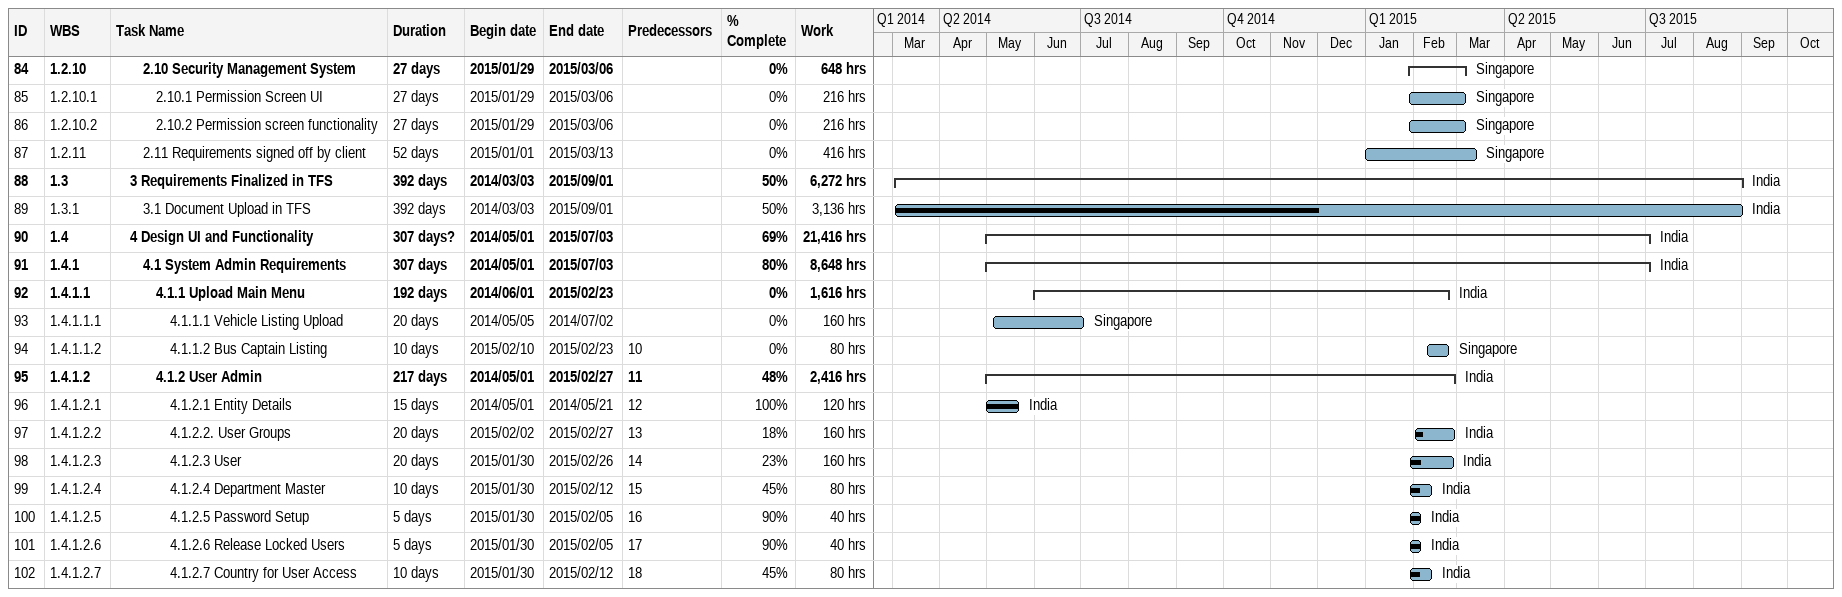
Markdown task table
| ID | WBS | Task | Duration | Start | Finish | Predecessors | Resources | % complete | Work (h) |
|---|---|---|---|---|---|---|---|---|---|
| 84 | 1.2.10 | **2.10 Security Management System** | 27d | 2015-01-29 | 2015-03-06 |  | Singapore | 0 | 648 |
| 85 | 1.2.10.1 | 2.10.1 Permission Screen UI | 27d | 2015-01-29 | 2015-03-06 |  | Singapore | 0 | 216 |
| 86 | 1.2.10.2 | 2.10.2 Permission screen functionality | 27d | 2015-01-29 | 2015-03-06 |  | Singapore | 0 | 216 |
| 87 | 1.2.11 | 2.11 Requirements signed off by client | 52d | 2015-01-01 | 2015-03-13 |  | Singapore | 0 | 416 |
| 88 | 1.3 | **3 Requirements Finalized in TFS** | 392d | 2014-03-03 | 2015-09-01 |  | India | 50 | 6272 |
| 89 | 1.3.1 | 3.1 Document Upload in TFS | 392d | 2014-03-03 | 2015-09-01 |  | India | 50 | 3136 |
| 90 | 1.4 | **4 Design UI and Functionality** | 307d? | 2014-05-01 | 2015-07-03 |  | India | 69 | 21416 |
| 91 | 1.4.1 | **4.1 System Admin Requirements** | 307d | 2014-05-01 | 2015-07-03 |  | India | 80 | 8648 |
| 92 | 1.4.1.1 | **4.1.1 Upload Main Menu** | 192d | 2014-06-01 | 2015-02-23 |  | India | 0 | 1616 |
| 93 | 1.4.1.1.1 | 4.1.1.1 Vehicle Listing Upload | 20d | 2014-05-05 | 2014-07-02 |  | Singapore | 0 | 160 |
| 94 | 1.4.1.1.2 | 4.1.1.2 Bus Captain Listing | 10d | 2015-02-10 | 2015-02-23 | 10 | Singapore | 0 | 80 |
| 95 | 1.4.1.2 | **4.1.2 User Admin** | 217d | 2014-05-01 | 2015-02-27 | 11 | India | 48 | 2416 |
| 96 | 1.4.1.2.1 | 4.1.2.1 Entity Details | 15d | 2014-05-01 | 2014-05-21 | 12 | India | 100 | 120 |
| 97 | 1.4.1.2.2 | 4.1.2.2. User Groups | 20d | 2015-02-02 | 2015-02-27 | 13 | India | 18 | 160 |
| 98 | 1.4.1.2.3 | 4.1.2.3 User | 20d | 2015-01-30 | 2015-02-26 | 14 | India | 23 | 160 |
| 99 | 1.4.1.2.4 | 4.1.2.4 Department Master | 10d | 2015-01-30 | 2015-02-12 | 15 | India | 45 | 80 |
| 100 | 1.4.1.2.5 | 4.1.2.5 Password Setup | 5d | 2015-01-30 | 2015-02-05 | 16 | India | 90 | 40 |
| 101 | 1.4.1.2.6 | 4.1.2.6 Release Locked Users | 5d | 2015-01-30 | 2015-02-05 | 17 | India | 90 | 40 |
| 102 | 1.4.1.2.7 | 4.1.2.7 Country for User Access | 10d | 2015-01-30 | 2015-02-12 | 18 | India | 45 | 80 |
